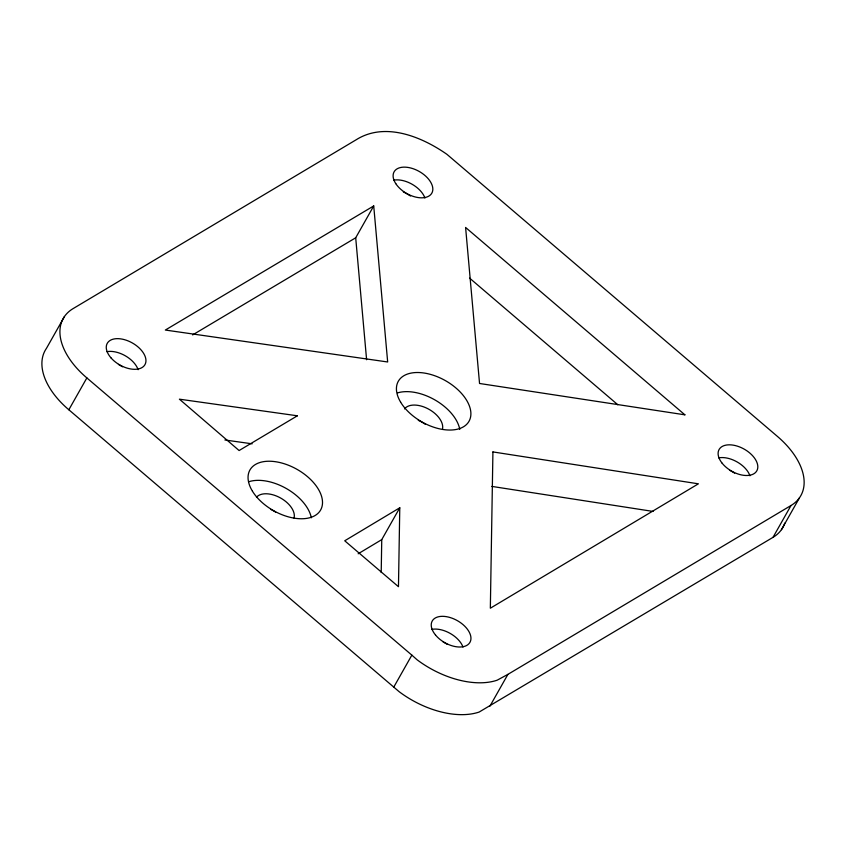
<?xml version="1.0" encoding="UTF-8"?>
<svg xmlns="http://www.w3.org/2000/svg" width="846" height="846" viewBox="0 0 846 846"><rect width="100%" height="100%" fill="white"/><g stroke="black" fill="none" stroke-linecap="round" stroke-linejoin="round"><path stroke-width="1.27" d="M381.208 572.52L381.747 539.632L399.777 507.78L344.734 540.784L398.466 586.701L399.777 507.78M64.465 316.531L46.435 348.383A72.196 42.237 29.5 0 0 68.843 409.771L399.101 691.658A72.196 42.237 29.5 0 0 479.153 712.046L773.001 537.358A72.196 42.237 29.5 0 0 784.76 523.103M68.843 409.771L86.863 377.919A72.196 42.237 29.5 0 1 72.798 308.79L356.177 139.77C384.941 121.57 421.689 136.671 446.963 154.353L777.527 436.504A72.196 42.237 29.5 0 1 791.021 505.496L773.001 537.358M192.624 334.921L355.701 237.789L373.721 205.938L387.669 361.982L165.34 330.046L373.721 205.938M393.834 686.984L411.854 655.132L86.863 377.919M489.887 706.22L507.907 674.368L791.021 505.496M781.44 529.681L799.459 497.829M358.165 553.781L381.747 539.632M507.907 674.368L497.173 680.195A72.196 42.237 29.5 0 1 417.12 659.806L411.854 655.132M224.909 439.983L252.129 443.822M491.812 486.397L653.07 511.428M469.604 278.123L617.813 404.758M355.701 237.789L366.604 359.74M403.309 191.883A40.608 23.751 29.5 0 1 410.49 195.997M729.516 470.186A40.608 23.751 29.5 0 1 734.635 473.136M443.124 641.945A40.608 23.751 29.5 0 1 447.217 644.292M118.429 364.415A40.608 23.751 29.5 0 1 122.522 366.804M270.731 509.398A21.658 12.669 29.5 0 1 275.669 512.147M418.284 420.325A21.658 12.669 29.5 0 1 425.157 424.195M393.633 180.209A21.658 12.669 29.5 0 1 424.925 198.038M718.698 457.876A21.658 12.669 29.5 0 1 749.947 475.79M431.587 629.435A21.658 12.669 29.5 0 1 462.995 647.063M106.924 351.682A21.658 12.669 29.5 0 1 138.109 369.702M249.02 481.66A40.608 23.751 29.5 0 1 286.815 488.798A40.608 23.751 29.5 0 1 311.328 517.794M256.486 497.215A21.658 12.669 29.5 0 1 280.46 497.934A21.658 12.669 29.5 0 1 294.027 518.08M397.705 392.851A40.608 23.751 29.5 0 1 435.584 400.317A40.608 23.751 29.5 0 1 459.759 429.398M404.525 408.925A21.658 12.669 29.5 0 1 428.034 408.798A21.658 12.669 29.5 0 1 442.532 428.837M492.922 451.923L490.342 608.211L698.394 483.817L492.922 451.923M297.369 415.798L239.101 450.537L179.405 399.175L297.369 415.798M684.9 414.826L479.545 383.481L465.596 227.447L684.9 414.826M435.51 635.008A21.658 12.669 29.5 0 0 469.551 642.971A21.658 12.669 29.5 0 0 448.232 617.03A21.658 12.669 29.5 0 0 435.51 635.008M111.08 357.974A21.658 12.669 29.5 0 0 144.856 364.816A21.658 12.669 29.5 0 0 122.374 339.161A21.658 12.669 29.5 0 0 111.08 357.974M395.791 183.656A21.658 12.669 29.5 0 0 430.191 195.14A21.658 12.669 29.5 0 0 412.922 168.64A21.658 12.669 29.5 0 0 395.791 183.656M722.188 463.27A21.658 12.669 29.5 0 0 756.292 471.624A21.658 12.669 29.5 0 0 735.407 445.599A21.658 12.669 29.5 0 0 722.188 463.27M252.446 491.198A40.608 23.751 29.5 0 0 316.901 514.283A40.608 23.751 29.5 0 0 286.498 464.507A40.608 23.751 29.5 0 0 252.446 491.198M400.634 402.167A40.608 23.751 29.5 0 0 465.057 425.739A40.608 23.751 29.5 0 0 435.299 375.941A40.608 23.751 29.5 0 0 400.634 402.167"/></g></svg>
